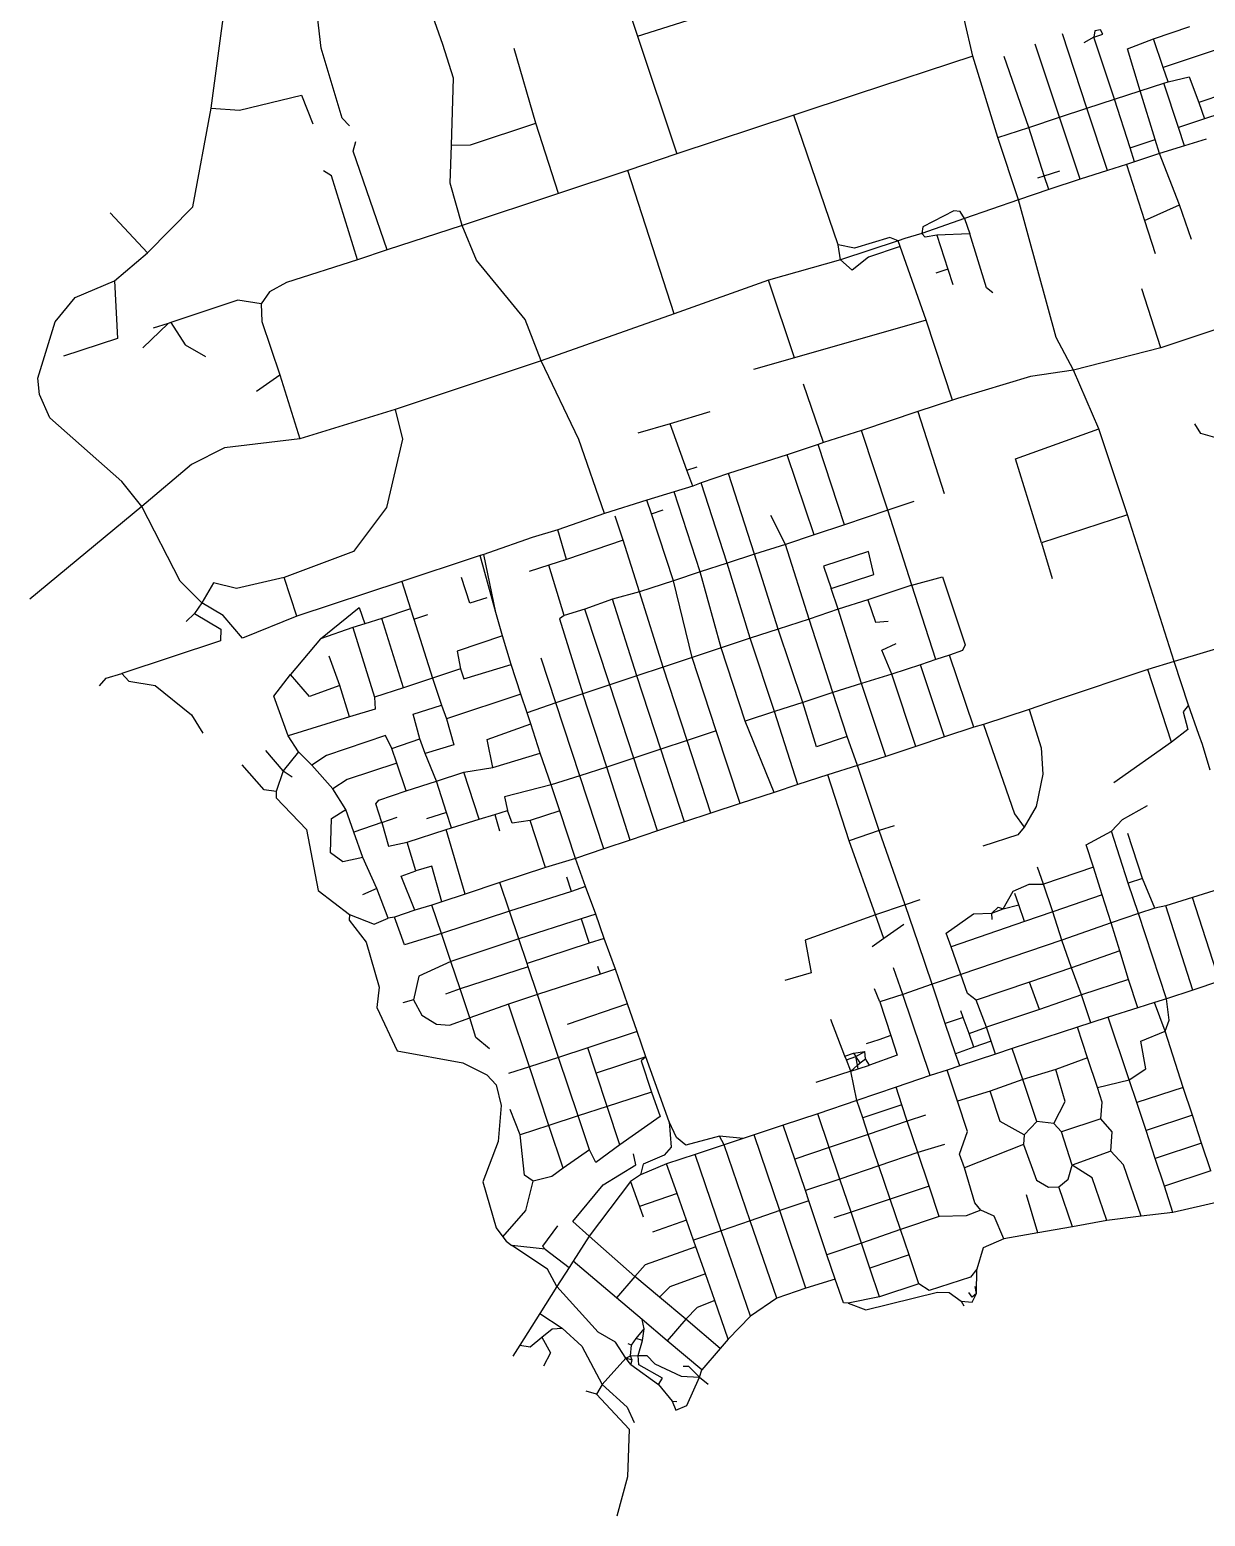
# Model space of a CAD drawing. Header units: metres. Extents: x 609554 to 651406, y 4826501 to 4857446.
# Drawn here: x 615618 to 619480, y 4826501 to 4831387 of the extents above; entities that cross this region are included whole.
import ezdxf

# ---------------------------------------------------------------- set-up
doc = ezdxf.new("R2010")
doc.units = ezdxf.units.M

msp = doc.modelspace()

# ---------------------------------------------------------------- linework, layer by layer
at = {"layer": 'ROADS'}
for points in [[(616668.8, 4831071.4), (616645.1, 4831096.7), (616576.1, 4831326.6), (616560.1, 4831459.4), (616653.4, 4831674.4), (616831.1, 4831749.3)], [(616975, 4831338.8), (616831.1, 4831749.3)], [(616214, 4831128.7), (616260.6, 4831472.8)], [(617576.7, 4831480.7), (617614.7, 4831365.4)], [(617614.7, 4831365.4), (617798.7, 4831423.7)], [(618716.5, 4831300), (618688.7, 4831418.7)], [(619310.3, 4831357.2), (619429.9, 4831397.2)], [(617614.7, 4831365.4), (617743.7, 4830979.2)], [(619091.2, 4831129.1), (619011.7, 4831373)], [(619114.6, 4831362.6), (619080.9, 4831343.4)], [(619114.6, 4831362.6), (619144, 4831372.6), (619135.6, 4831386.7), (619117.2, 4831383.4), (619114.6, 4831362.6)], [(619182.1, 4831158.3), (619114.6, 4831362.6)], [(619266.3, 4831186), (619224.8, 4831323.7), (619310.3, 4831357.2)], [(619342, 4831262.8), (619310.3, 4831357.2)], [(617004.3, 4831007.5), (617010.5, 4831228.2), (616975, 4831338.8)], [(617280.8, 4831079.9), (617210.1, 4831325.8)], [(618716.5, 4831300), (618336.9, 4831175.6)], [(618798.3, 4831032.7), (618716.5, 4831300)], [(618900.1, 4831065.9), (618819.8, 4831299)], [(619001.3, 4831099.2), (618921.5, 4831339.6)], [(619568.5, 4831338), (619342, 4831262.8)], [(619357.8, 4831215.8), (619342, 4831262.8)], [(619266.3, 4831186), (619344.4, 4831211.3)], [(619344.4, 4831211.3), (619357.8, 4831215.8)], [(619392.2, 4831066), (619344.4, 4831211.3)], [(619357.8, 4831215.8), (619427.6, 4831232.2), (619459.3, 4831147.3)], [(619811.1, 4831203), (619477.2, 4831094.3)], [(616214, 4831128.7), (616307.5, 4831122.8), (616511.2, 4831172), (616547.8, 4831077.5)], [(618336.9, 4831175.6), (618128.7, 4831105.7)], [(619091.2, 4831129.1), (619182.1, 4831158.3)], [(619182.1, 4831158.3), (619266.3, 4831186)], [(619233.8, 4830999.2), (619182.1, 4831158.3)], [(619315.7, 4831026.2), (619266.3, 4831186)], [(619543.6, 4831176.2), (619459.3, 4831147.3)], [(616004.9, 4830654), (616154.4, 4830804.9), (616214, 4831128.7)], [(618128.7, 4831105.7), (617743.7, 4830979.2)], [(618274.2, 4830679.8), (618128.7, 4831105.7)], [(619001.3, 4831099.2), (619091.2, 4831129.1)], [(619159.3, 4830924.4), (619091.2, 4831129.1)], [(619459.3, 4831147.3), (619477.2, 4831094.3)], [(617004.3, 4831007.5), (617065.8, 4831008.3), (617280.8, 4831079.9)], [(617355.5, 4830849.1), (617280.8, 4831079.9)], [(618798.3, 4831032.7), (618900.1, 4831065.9)], [(618900.1, 4831065.9), (619001.3, 4831099.2)], [(618951.3, 4830907.3), (618900.1, 4831065.9)], [(619069, 4830895.8), (619001.3, 4831099.2)], [(619477.2, 4831094.3), (619392.2, 4831066)], [(619412, 4831005.4), (619392.2, 4831066)], [(616792.6, 4830663.7), (616680.7, 4830988.1), (616689.4, 4831019.2)], [(617038.7, 4830743.5), (616999.6, 4830882.8), (617004.3, 4831007.5)], [(618866.1, 4830828.3), (618798.3, 4831032.7)], [(619233.8, 4830999.2), (619315.7, 4831026.2)], [(619330.3, 4830980.1), (619315.7, 4831026.2)], [(619412, 4831005.4), (619330.3, 4830980.1)], [(619483.1, 4831027.6), (619412, 4831005.4)], [(617743.7, 4830979.2), (617583.2, 4830924.4)], [(619248.2, 4830953.1), (619233.8, 4830999.2)], [(619330.3, 4830980.1), (619248.2, 4830953.1)], [(619395.4, 4830811), (619330.3, 4830980.1)], [(616695.6, 4830631), (616609.5, 4830907.3), (616582.9, 4830922.8)], [(617583.2, 4830924.4), (617355.5, 4830849.1)], [(617735.9, 4830453.6), (617583.2, 4830924.4)], [(618930.5, 4830900.6), (618951.3, 4830907.3)], [(618951.3, 4830907.3), (619001.9, 4830923.6)], [(618966.5, 4830861.8), (618951.3, 4830907.3)], [(619159.3, 4830924.4), (619069, 4830895.8)], [(619221.1, 4830944.2), (619159.3, 4830924.4)], [(619248.2, 4830953.1), (619221.1, 4830944.2)], [(619221.1, 4830944.2), (619280.2, 4830759.6)], [(618966.5, 4830861.8), (618866.1, 4830828.3)], [(619069, 4830895.8), (618966.5, 4830861.8)], [(617355.5, 4830849.1), (617038.7, 4830743.5)], [(618866.1, 4830828.3), (618689.1, 4830766.6)], [(618990.5, 4830375.1), (618866.1, 4830828.3)], [(619280.2, 4830759.6), (619395.4, 4830811)], [(619435, 4830698), (619395.4, 4830811)], [(616004.9, 4830654), (615882.9, 4830784.6)], [(618689.1, 4830766.6), (618675.5, 4830789.5), (618653.9, 4830792.1), (618552.5, 4830739.4), (618548.5, 4830717.5)], [(618689.1, 4830766.6), (618548.5, 4830717.5)], [(618689.1, 4830766.6), (618706.2, 4830716.1)], [(619280.2, 4830759.6), (619315.6, 4830651.9)], [(617038.7, 4830743.5), (616792.6, 4830663.7)], [(617298.5, 4830299.1), (617245.8, 4830434.8), (617086.5, 4830629.5), (617038.7, 4830743.5)], [(618548.5, 4830717.5), (618493.1, 4830700.3)], [(618598.5, 4830711.6), (618559.6, 4830705), (618548.5, 4830717.5)], [(618706.2, 4830716.1), (618598.5, 4830711.6)], [(618598.5, 4830711.6), (618634.1, 4830600)], [(618782.1, 4830521.8), (618761.4, 4830538.3), (618706.2, 4830716.1)], [(616792.6, 4830663.7), (616695.6, 4830631)], [(618471.6, 4830693.3), (618444, 4830704), (618327.7, 4830668.5), (618274.2, 4830679.8)], [(618281.8, 4830631), (618274.2, 4830679.8)], [(618471.6, 4830693.3), (618281.8, 4830631)], [(618477.9, 4830674.3), (618374.2, 4830639.1), (618319.8, 4830596.6), (618281.8, 4830631)], [(618493.1, 4830700.3), (618471.6, 4830693.3)], [(618477.9, 4830674.3), (618471.6, 4830693.3)], [(618563.2, 4830432.6), (618477.9, 4830674.3)], [(615896.8, 4830561.2), (616004.9, 4830654)], [(616695.6, 4830631), (616461.7, 4830555.9), (616406.1, 4830525.9), (616378.8, 4830486)], [(618281.8, 4830631), (618045.2, 4830563.9)], [(618045.2, 4830563.9), (617735.9, 4830453.6)], [(618130.2, 4830308.5), (618045.2, 4830563.9)], [(618634.1, 4830600), (618595.3, 4830587.2)], [(618634.1, 4830600), (618651, 4830550)], [(615684.6, 4830111.6), (615650.1, 4830188.4), (615645.2, 4830242.2), (615702.1, 4830427.1), (615767.7, 4830506.8), (615896.8, 4830561.2)], [(615896.8, 4830561.2), (615906.7, 4830372.2), (615729.7, 4830313.5)], [(619334.2, 4830341.8), (619271.3, 4830535)], [(616378.8, 4830486), (616302.1, 4830498.6), (616082.2, 4830425)], [(616378.8, 4830486), (616380.3, 4830428.2), (616439.4, 4830252.3)], [(616072.6, 4830421.9), (615990.4, 4830341.3)], [(616072.6, 4830421.9), (616023.9, 4830406.3)], [(616082.2, 4830425), (616072.6, 4830421.9)], [(616082.2, 4830425), (616128.8, 4830351.8), (616196.1, 4830312.4)], [(617735.9, 4830453.6), (617298.5, 4830299.1)], [(618563.2, 4830432.6), (618130.2, 4830308.5)], [(618650.1, 4830169.9), (618563.2, 4830432.6)], [(619047.8, 4830267.7), (618990.5, 4830375.1)], [(619512.1, 4830400.3), (619334.2, 4830341.8)], [(619334.2, 4830341.8), (619047.8, 4830267.7)], [(617298.5, 4830299.1), (616819.2, 4830139)], [(617506.5, 4829797), (617422.1, 4830040.5), (617298.5, 4830299.1)], [(618130.2, 4830308.5), (617996.5, 4830269.7)], [(616363.1, 4830199.3), (616439.4, 4830252.3)], [(616439.4, 4830252.3), (616506.1, 4830042.1)], [(618225.6, 4830029.9), (618160.1, 4830221.5)], [(618906.1, 4830246.7), (618666.7, 4830175.3)], [(619047.8, 4830267.7), (618906.1, 4830246.7)], [(619130.4, 4830075.6), (619047.8, 4830267.7)], [(618666.7, 4830175.3), (618650.1, 4830169.9)], [(616819.2, 4830139), (616843.1, 4830040.7), (616790.3, 4829817.1), (616681.8, 4829672), (616454.3, 4829586)], [(616819.2, 4830139), (616506.1, 4830042.1)], [(617852.8, 4830131.6), (617722.7, 4830091.9)], [(618535.7, 4830132.6), (618350.6, 4830069.4)], [(618650.1, 4830169.9), (618535.7, 4830132.6)], [(618535.7, 4830132.6), (618622.3, 4829862.2)], [(615986.8, 4829819.7), (615920.4, 4829901.7), (615684.6, 4830111.6)], [(617722.7, 4830091.9), (617616.1, 4830060.6)], [(617776.5, 4829938.9), (617722.7, 4830091.9)], [(618941.7, 4829701), (618857.1, 4829977.1), (619130.4, 4830075.6)], [(619224.4, 4829792.2), (619130.4, 4830075.6)], [(619644.3, 4830092.4), (619512, 4830046.2), (619466, 4830059.5), (619445.7, 4830091.8)], [(616506.1, 4830042.1), (616257.7, 4830013.1), (616149.4, 4829957.6), (615986.8, 4829819.7)], [(618225.6, 4830029.9), (618208.1, 4830023.8)], [(618350.6, 4830069.4), (618225.6, 4830029.9)], [(618436.8, 4829808.1), (618350.6, 4830069.4)], [(618106.3, 4829990.1), (617913.8, 4829927.9)], [(618208.1, 4830023.8), (618106.3, 4829990.1)], [(618195.4, 4829726.4), (618106.3, 4829990.1)], [(618294.8, 4829760.1), (618208.1, 4830023.8)], [(617776.5, 4829938.9), (617811.3, 4829949.8)], [(617796.5, 4829887.2), (617776.5, 4829938.9)], [(617913.8, 4829927.9), (617824, 4829897.9)], [(617999.5, 4829663.1), (617913.8, 4829927.9)], [(617796.5, 4829887.2), (617735, 4829867.7)], [(617824, 4829897.9), (617796.5, 4829887.2)], [(617909.3, 4829634), (617824, 4829897.9)], [(617645.8, 4829841.1), (617506.5, 4829797)], [(617735, 4829867.7), (617645.8, 4829841.1)], [(617660.4, 4829795.6), (617645.8, 4829841.1)], [(617821.1, 4829604.8), (617735, 4829867.7)], [(618522.8, 4829836.3), (618436.8, 4829808.1)], [(619765.6, 4829859.5), (619854.6, 4829588.5), (619856.5, 4829531.8), (619822.3, 4829464.2), (619769.8, 4829428.2), (619377.8, 4829310.1)], [(615986.8, 4829819.7), (615618.3, 4829515.6)], [(616183.6, 4829502.9), (616112.4, 4829574.9), (615986.8, 4829819.7)], [(617506.5, 4829797), (617352.7, 4829742.8)], [(617567.4, 4829709), (617541.9, 4829788.6)], [(617660.4, 4829795.6), (617699.6, 4829808.8)], [(617732.8, 4829575.3), (617660.4, 4829795.6)], [(618101, 4829695.3), (618052.5, 4829790.3)], [(618436.8, 4829808.1), (618294.8, 4829760.1)], [(618515.8, 4829561.2), (618436.8, 4829808.1)], [(619224.4, 4829792.2), (618941.7, 4829701)], [(619377.8, 4829310.1), (619224.4, 4829792.2)], [(617352.7, 4829742.8), (617269.1, 4829717.7)], [(617381.4, 4829645.4), (617352.7, 4829742.8)], [(618294.8, 4829760.1), (618195.4, 4829726.4)], [(617269.1, 4829717.7), (617125.4, 4829667.3)], [(617567.4, 4829709), (617381.4, 4829645.4)], [(617622, 4829538.9), (617567.4, 4829709)], [(618101, 4829695.3), (617999.5, 4829663.1)], [(618195.4, 4829726.4), (618101, 4829695.3)], [(618179.3, 4829449.8), (618101, 4829695.3)], [(618941.7, 4829701), (618977.6, 4829582.8)], [(617078.4, 4829651.9), (616840.2, 4829573.5)], [(617097.8, 4829658.4), (617078.4, 4829651.9)], [(617110.2, 4829662.2), (617097.8, 4829658.4)], [(617149.9, 4829471.6), (617097.8, 4829658.4)], [(617125.4, 4829667.3), (617110.2, 4829662.2)], [(617149.9, 4829471.6), (617110.2, 4829662.2)], [(617381.4, 4829645.4), (617323.7, 4829626.7)], [(617909.3, 4829634), (617821.1, 4829604.8)], [(617999.5, 4829663.1), (617909.3, 4829634)], [(617985.6, 4829386.6), (617909.3, 4829634)], [(618077.5, 4829416.8), (617999.5, 4829663.1)], [(618251.1, 4829550.7), (618391.2, 4829596.3), (618373.9, 4829672), (618226.2, 4829623.8), (618251.1, 4829550.7)], [(616454.3, 4829586), (616297.6, 4829550.6), (616222.5, 4829568.6), (616183.6, 4829502.9)], [(616495.3, 4829459.4), (616454.3, 4829586)], [(617119.6, 4829519.7), (617063.7, 4829501.9), (617036.5, 4829586)], [(617323.7, 4829626.7), (617259.5, 4829606.3)], [(617374.1, 4829461.4), (617323.7, 4829626.7)], [(617821.1, 4829604.8), (617732.8, 4829575.3)], [(617890.2, 4829355.5), (617821.1, 4829604.8)], [(618515.8, 4829561.2), (618616.7, 4829588.5), (618691.3, 4829365.6), (618682.8, 4829346.5), (618639.6, 4829330.9)], [(616840.2, 4829573.5), (616495.3, 4829459.4)], [(616840.2, 4829573.5), (616868.7, 4829484)], [(617622, 4829538.9), (617532.3, 4829514.8)], [(617732.8, 4829575.3), (617622, 4829538.9)], [(617699, 4829292.1), (617622, 4829538.9)], [(617794.9, 4829323.9), (617732.8, 4829575.3)], [(618273.8, 4829482.2), (618251.1, 4829550.7)], [(618515.8, 4829561.2), (618371.2, 4829513.1)], [(618594.7, 4829317.4), (618515.8, 4829561.2)], [(616183.6, 4829502.9), (616159.6, 4829467.7)], [(616495.3, 4829459.4), (616317.5, 4829387.3), (616253.5, 4829461.3), (616183.6, 4829502.9)], [(616573, 4829384.5), (616700.7, 4829488.2), (616718.8, 4829434.2)], [(617532.3, 4829514.8), (617441.9, 4829482.9)], [(617612.6, 4829263.2), (617532.3, 4829514.8)], [(618371.2, 4829513.1), (618273.8, 4829482.2)], [(618371.2, 4829513.1), (618396.9, 4829439.5), (618438.6, 4829442.6)], [(616159.6, 4829467.7), (616246.5, 4829416.4), (616245.1, 4829378.7), (615921.3, 4829271.3)], [(616159.6, 4829467.7), (616132.1, 4829441.9)], [(616774.5, 4829451.3), (616718.8, 4829434.2)], [(616868.7, 4829484), (616774.5, 4829451.3)], [(616846.2, 4829224.1), (616774.5, 4829451.3)], [(616868.7, 4829484), (616880.3, 4829449.8)], [(616880.3, 4829449.8), (616926.4, 4829464.6)], [(616880.3, 4829449.8), (616941.5, 4829256)], [(617171.9, 4829394.6), (617149.9, 4829471.6)], [(617374.1, 4829461.4), (617358.5, 4829450.5), (617435.7, 4829203.8)], [(617441.9, 4829482.9), (617374.1, 4829461.4)], [(617524.2, 4829233.5), (617441.9, 4829482.9)], [(618179.3, 4829449.8), (618077.5, 4829416.8)], [(618273.8, 4829482.2), (618179.3, 4829449.8)], [(618257.1, 4829208), (618179.3, 4829449.8)], [(618351.1, 4829237.9), (618273.8, 4829482.2)], [(616680.1, 4829422), (616573, 4829384.5)], [(616718.8, 4829434.2), (616680.1, 4829422)], [(616680.1, 4829422), (616750.9, 4829192.8)], [(617171.9, 4829394.6), (617022.8, 4829344.6), (617033, 4829286.1)], [(617199.4, 4829301), (617171.9, 4829394.6)], [(618077.5, 4829416.8), (617985.6, 4829386.6)], [(618157.7, 4829175.6), (618077.5, 4829416.8)], [(616573, 4829384.5), (616475.4, 4829267.7)], [(617890.2, 4829355.5), (617794.9, 4829323.9)], [(617985.6, 4829386.6), (617890.2, 4829355.5)], [(617969, 4829114.2), (617890.2, 4829355.5)], [(618065.1, 4829145.6), (617985.6, 4829386.6)], [(618450.7, 4829269.1), (618417.9, 4829347.8), (618464.7, 4829369.8)], [(616636.7, 4829231.7), (616601.8, 4829328.1)], [(617033, 4829286.1), (617044.1, 4829253.8), (617199.4, 4829301)], [(617231.3, 4829203.3), (617199.4, 4829301)], [(617346.8, 4829174.3), (617298.2, 4829321.8)], [(617699, 4829292.1), (617612.6, 4829263.2)], [(617794.9, 4829323.9), (617699, 4829292.1)], [(617778.3, 4829050.4), (617699, 4829292.1)], [(617873.9, 4829082.4), (617794.9, 4829323.9)], [(618544.9, 4829299.9), (618450.7, 4829269.1)], [(618594.7, 4829317.4), (618544.9, 4829299.9)], [(618623.4, 4829062.7), (618544.9, 4829299.9)], [(618639.6, 4829330.9), (618594.7, 4829317.4)], [(618720.4, 4829094.6), (618639.6, 4829330.9)], [(619377.8, 4829310.1), (619291.9, 4829283.7)], [(619424.6, 4829167), (619377.8, 4829310.1)], [(615848, 4829230.4), (615869.3, 4829255.9), (615921.3, 4829271.3)], [(615921.3, 4829271.3), (615944.4, 4829245.7), (616030.3, 4829231.1), (616149.3, 4829134.8), (616187.5, 4829074.6)], [(616467.8, 4829066.2), (616419.8, 4829196.2), (616475.4, 4829267.7)], [(616636.7, 4829231.7), (616537.9, 4829195.4), (616475.4, 4829267.7)], [(616941.5, 4829256), (616846.2, 4829224.1)], [(617033, 4829286.1), (616941.5, 4829256)], [(616941.5, 4829256), (616970.6, 4829167.1)], [(617612.6, 4829263.2), (617524.2, 4829233.5)], [(617691.1, 4829022.3), (617612.6, 4829263.2)], [(618450.7, 4829269.1), (618351.1, 4829237.9)], [(618528.8, 4829030.6), (618450.7, 4829269.1)], [(619291.9, 4829283.7), (618990.7, 4829183.8)], [(619368.9, 4829045.1), (619291.9, 4829283.7)], [(616669, 4829129), (616636.7, 4829231.7)], [(616846.2, 4829224.1), (616750.9, 4829192.8)], [(617231.3, 4829203.3), (616987.2, 4829121.9)], [(617252, 4829142), (617231.3, 4829203.3)], [(617435.7, 4829203.8), (617346.8, 4829174.3)], [(617524.2, 4829233.5), (617435.7, 4829203.8)], [(617514.2, 4828963.6), (617435.7, 4829203.8)], [(617602.7, 4828992.8), (617524.2, 4829233.5)], [(618257.1, 4829208), (618157.7, 4829175.6)], [(618351.1, 4829237.9), (618257.1, 4829208)], [(618303.4, 4829063.9), (618257.1, 4829208)], [(618430.8, 4828998.4), (618351.1, 4829237.9)], [(616750.9, 4829192.8), (616752.9, 4829153.6), (616669, 4829129)], [(616899.6, 4829056.4), (616878, 4829137.3), (616970.6, 4829167.1)], [(616970.6, 4829167.1), (616987.2, 4829121.9)], [(617346.8, 4829174.3), (617252, 4829142)], [(617425.8, 4828934.7), (617346.8, 4829174.3)], [(618065.1, 4829145.6), (617969, 4829114.2)], [(618157.7, 4829175.6), (618065.1, 4829145.6)], [(618142.2, 4828906.3), (618065.1, 4829145.6)], [(618303.4, 4829063.9), (618203.3, 4829030.2), (618157.7, 4829175.6)], [(618902, 4829152.9), (618751.7, 4829103.1)], [(618902, 4829152.9), (618941.3, 4829026.7), (618946.4, 4828939.8), (618925.1, 4828834), (618885.5, 4828766.1)], [(618990.7, 4829183.8), (618902, 4829152.9)], [(619424.6, 4829167), (619407.6, 4829145), (619422.6, 4829087.4), (619368.9, 4829045.1)], [(619459.4, 4829070.9), (619424.6, 4829167)], [(616669, 4829129), (616467.8, 4829066.2)], [(616987.2, 4829121.9), (617011.2, 4829036.3), (616917.7, 4829008.2)], [(617139.6, 4828962.4), (617120.6, 4829054.5), (617264.1, 4829105.4)], [(617264.1, 4829105.4), (617252, 4829142)], [(617295.4, 4829009.2), (617264.1, 4829105.4)], [(618063.7, 4828880.3), (617969, 4829114.2)], [(618751.7, 4829103.1), (618720.4, 4829094.6)], [(618751.7, 4829103.1), (618853.3, 4828809.3), (618885.5, 4828766.1)], [(616501.6, 4829013.4), (616467.8, 4829066.2)], [(616808.3, 4829025), (616786.8, 4829067.3), (616593.5, 4829001.5), (616545.4, 4828969.6)], [(616808.3, 4829025), (616899.6, 4829056.4)], [(616917.7, 4829008.2), (616899.6, 4829056.4)], [(617778.3, 4829050.4), (617691.1, 4829022.3)], [(617873.9, 4829082.4), (617778.3, 4829050.4)], [(617856, 4828811.6), (617778.3, 4829050.4)], [(617951.7, 4828843.3), (617873.9, 4829082.4)], [(618337.7, 4828968.2), (618303.4, 4829063.9)], [(618623.4, 4829062.7), (618528.8, 4829030.6)], [(618720.4, 4829094.6), (618623.4, 4829062.7)], [(619471.6, 4829037.6), (619459.4, 4829070.9)], [(616450.7, 4828951.2), (616394.1, 4829017.9)], [(616501.6, 4829013.4), (616450.7, 4828951.2)], [(616545.4, 4828969.6), (616501.6, 4829013.4)], [(616824.4, 4828976.5), (616808.3, 4829025)], [(616954.5, 4828917.5), (616917.7, 4829008.2)], [(617139.6, 4828962.4), (617295.4, 4829009.2)], [(617331.5, 4828905), (617295.4, 4829009.2)], [(617691.1, 4829022.3), (617602.7, 4828992.8)], [(617769.3, 4828783), (617691.1, 4829022.3)], [(618528.8, 4829030.6), (618430.8, 4828998.4)], [(619368.9, 4829045.1), (619180, 4828911.5)], [(619496.6, 4828953.3), (619471.6, 4829037.6)], [(616428.4, 4828883.3), (616388.1, 4828888.9), (616315.9, 4828970.4)], [(616450.7, 4828951.2), (616428.4, 4828883.3)], [(616450.7, 4828951.2), (616480.1, 4828931.7)], [(616613.6, 4828891.9), (616545.4, 4828969.6)], [(616824.4, 4828976.5), (616661.4, 4828922.9), (616613.6, 4828891.9)], [(616854.6, 4828885.3), (616824.4, 4828976.5)], [(617043.9, 4828947.1), (617139.6, 4828962.4)], [(617514.2, 4828963.6), (617425.8, 4828934.7)], [(617602.7, 4828992.8), (617514.2, 4828963.6)], [(617590.7, 4828722.9), (617514.2, 4828963.6)], [(617680.9, 4828754.1), (617602.7, 4828992.8)], [(618337.7, 4828968.2), (618240, 4828938.2)], [(618430.8, 4828998.4), (618337.7, 4828968.2)], [(618409.4, 4828754.5), (618337.7, 4828968.2)], [(616854.6, 4828885.3), (616954.5, 4828917.5)], [(616954.5, 4828917.5), (617043.9, 4828947.1)], [(616987.9, 4828814.3), (616954.5, 4828917.5)], [(617095.2, 4828791.7), (617043.9, 4828947.1)], [(617331.5, 4828905), (617177.5, 4828865.6), (617187.8, 4828821.1)], [(617425.8, 4828934.7), (617331.5, 4828905)], [(617360.2, 4828819.7), (617331.5, 4828905)], [(617504.3, 4828694.3), (617425.8, 4828934.7)], [(618142.2, 4828906.3), (618063.7, 4828880.3)], [(618240, 4828938.2), (618142.2, 4828906.3)], [(618310, 4828721.5), (618240, 4828938.2)], [(616428.4, 4828883.3), (616428.3, 4828862.7), (616527.6, 4828758.4), (616565.7, 4828557.7), (616668.9, 4828479)], [(616656.5, 4828824.2), (616613.6, 4828891.9)], [(616774.5, 4828780.9), (616755.8, 4828842.2), (616764.9, 4828854.8), (616854.6, 4828885.3)], [(618063.7, 4828880.3), (617951.7, 4828843.3)], [(616712.8, 4828666), (616647.2, 4828652.2), (616606.6, 4828681.7), (616609.9, 4828794.8), (616656.5, 4828824.2)], [(616683.3, 4828749.7), (616656.5, 4828824.2)], [(616987.9, 4828814.3), (616921.9, 4828793.4)], [(617004.2, 4828764), (616987.9, 4828814.3)], [(617095.2, 4828791.7), (617146.6, 4828807.9)], [(617146.6, 4828807.9), (617187.8, 4828821.1)], [(617146.6, 4828807.9), (617161.1, 4828754.2)], [(617262.4, 4828787.5), (617203.4, 4828779.4), (617187.8, 4828821.1)], [(617360.2, 4828819.7), (617262.4, 4828787.5)], [(617411, 4828663.1), (617360.2, 4828819.7)], [(617856, 4828811.6), (617769.3, 4828783)], [(617951.7, 4828843.3), (617856, 4828811.6)], [(619172.4, 4828753.3), (619207.9, 4828791.6), (619290, 4828837)], [(616774.5, 4828780.9), (616683.3, 4828749.7)], [(616774.5, 4828780.9), (616825.1, 4828798.6)], [(616774.5, 4828780.9), (616797, 4828703.4), (616858.2, 4828716.5)], [(616858.2, 4828716.5), (616986.1, 4828758.4)], [(616986.1, 4828758.4), (617004.2, 4828764)], [(617048.9, 4828545.7), (616986.1, 4828758.4)], [(617004.2, 4828764), (617095.2, 4828791.7)], [(617312.8, 4828633), (617262.4, 4828787.5)], [(617769.3, 4828783), (617680.9, 4828754.1)], [(618409.4, 4828754.5), (618310, 4828721.5)], [(618458.1, 4828770.1), (618409.4, 4828754.5)], [(618494.1, 4828511), (618409.4, 4828754.5)], [(618885.5, 4828766.1), (618864.3, 4828740.3), (618749.5, 4828703.8)], [(616712.8, 4828666), (616683.3, 4828749.7)], [(616886.6, 4828622.1), (616858.2, 4828716.5)], [(617590.7, 4828722.9), (617504.3, 4828694.3)], [(617680.9, 4828754.1), (617590.7, 4828722.9)], [(618396.3, 4828477.4), (618310, 4828721.5)], [(619112.5, 4828634.9), (619089.2, 4828707.8), (619172.4, 4828753.3)], [(619227, 4828582.2), (619172.4, 4828753.3)], [(619274.3, 4828597.2), (619226.1, 4828744.8)], [(616759, 4828564.1), (616712.8, 4828666)], [(617411, 4828663.1), (617312.8, 4828633)], [(617504.3, 4828694.3), (617411, 4828663.1)], [(617444.6, 4828570.4), (617411, 4828663.1)], [(616883.6, 4828492.8), (616838.2, 4828604.6), (616886.6, 4828622.1)], [(616972.6, 4828520.6), (616939.2, 4828638.2), (616886.6, 4828622.1)], [(617312.8, 4828633), (617163.1, 4828583.7)], [(618948.8, 4828578.7), (618928.9, 4828634.6)], [(619112.5, 4828634.9), (618948.8, 4828578.7)], [(619141.3, 4828543.2), (619112.5, 4828634.9)], [(616759, 4828564.1), (616711.1, 4828543.4)], [(616796.1, 4828467.2), (616759, 4828564.1)], [(617163.1, 4828583.7), (617048.9, 4828545.7)], [(617194.7, 4828489.7), (617163.1, 4828583.7)], [(617397.9, 4828555), (617382.3, 4828601.5)], [(617444.6, 4828570.4), (617397.9, 4828555)], [(617478.6, 4828480.3), (617444.6, 4828570.4)], [(618816.7, 4828497.8), (618849.5, 4828555.6), (618901.3, 4828578.3), (618948.8, 4828578.7)], [(618979.6, 4828487.3), (618948.8, 4828578.7)], [(619274.3, 4828597.2), (619227, 4828582.2)], [(619260.4, 4828482.1), (619227, 4828582.2)], [(619314.1, 4828499.9), (619274.3, 4828597.2)], [(619525.7, 4828561.7), (619438.2, 4828534.6)], [(616972.6, 4828520.6), (616939.6, 4828509.9)], [(617048.9, 4828545.7), (616972.6, 4828520.6)], [(617397.9, 4828555), (617194.7, 4828489.7)], [(618494.1, 4828511), (618396.3, 4828477.4)], [(618542.3, 4828526.8), (618494.1, 4828511)], [(618538.1, 4828382.8), (618494.1, 4828511)], [(618816.7, 4828497.8), (618867.6, 4828510.3)], [(618867.6, 4828510.3), (618855.1, 4828547.8)], [(618886.5, 4828455.5), (618867.6, 4828510.3)], [(619141.3, 4828543.2), (618979.6, 4828487.3)], [(619170.6, 4828451), (619141.3, 4828543.2)], [(619438.2, 4828534.6), (619350.1, 4828506.9)], [(619527.3, 4828259.4), (619438.2, 4828534.6)], [(616668.9, 4828479), (616667.3, 4828460.5), (616724.1, 4828387.7), (616766.3, 4828240), (616759, 4828172.7), (616825, 4828031), (617040.6, 4827991.7), (617120, 4827951.8), (617150.7, 4827919.1), (617166.9, 4827851.4), (617156.8, 4827733.2), (617106.8, 4827600.5), (617150.5, 4827448.8), (617172.6, 4827419.5)], [(616668.9, 4828479), (616750.3, 4828446.9), (616796.1, 4828467.2)], [(616816.3, 4828470.1), (616796.1, 4828467.2)], [(616883.6, 4828492.8), (616816.3, 4828470.1)], [(616970.8, 4828415.9), (616849.2, 4828379), (616816.3, 4828470.1)], [(616939.6, 4828509.9), (616883.6, 4828492.8)], [(616970.8, 4828415.9), (616939.6, 4828509.9)], [(617194.7, 4828489.7), (616970.8, 4828415.9)], [(617225, 4828398.6), (617194.7, 4828489.7)], [(617429.7, 4828464.5), (617225, 4828398.6)], [(617478.6, 4828480.3), (617429.7, 4828464.5)], [(617429.7, 4828464.5), (617456.2, 4828384.3)], [(617505.9, 4828400.1), (617478.6, 4828480.3)], [(618396.3, 4828477.4), (618166.3, 4828394.9), (618185.5, 4828286.8), (618099, 4828261.6)], [(618424.5, 4828400.1), (618396.3, 4828477.4)], [(618644.9, 4828372.9), (618629.1, 4828417.9), (618718.7, 4828481.3), (618779.1, 4828483.5)], [(618779.1, 4828483.5), (618800.1, 4828503.1), (618816.7, 4828497.8)], [(618779.1, 4828483.5), (618816.7, 4828497.8)], [(618780.4, 4828462.4), (618779.1, 4828483.5)], [(618979.6, 4828487.3), (618886.5, 4828455.5)], [(619009.2, 4828394), (618979.6, 4828487.3)], [(619260.4, 4828482.1), (619170.6, 4828451)], [(619314.1, 4828499.9), (619260.4, 4828482.1)], [(619352.3, 4828201.5), (619260.4, 4828482.1)], [(619350.1, 4828506.9), (619314.1, 4828499.9)], [(619438.9, 4828230.3), (619350.1, 4828506.9)], [(617002.1, 4828324.9), (616970.8, 4828415.9)], [(618490.3, 4828445.8), (618424.5, 4828400.1)], [(618886.5, 4828455.5), (618644.9, 4828372.9)], [(619170.6, 4828451), (619009.2, 4828394)], [(619199.9, 4828359.2), (619170.6, 4828451)], [(617225, 4828398.6), (617002.1, 4828324.9)], [(617252.2, 4828317.6), (617225, 4828398.6)], [(617456.2, 4828384.3), (617252.2, 4828317.6)], [(617505.9, 4828400.1), (617456.2, 4828384.3)], [(617542.2, 4828299.3), (617505.9, 4828400.1)], [(618424.5, 4828400.1), (618386.3, 4828372.5)], [(618582.7, 4828249.4), (618538.1, 4828382.8)], [(618677, 4828282.1), (618644.9, 4828372.9)], [(619009.2, 4828394), (618677, 4828282.1)], [(619041.2, 4828303.6), (619009.2, 4828394)], [(617002.1, 4828324.9), (616896.4, 4828275.9), (616879.3, 4828198.2)], [(617032.5, 4828234), (617002.1, 4828324.9)], [(617255.6, 4828307.2), (617252.2, 4828317.6)], [(619199.9, 4828359.2), (619041.2, 4828303.6)], [(619227.5, 4828265.6), (619199.9, 4828359.2)], [(617255.6, 4828307.2), (617032.5, 4828234)], [(617286, 4828215.8), (617255.6, 4828307.2)], [(617493, 4828282.7), (617286, 4828215.8)], [(617493, 4828282.7), (617484.8, 4828307.5)], [(617542.2, 4828299.3), (617493, 4828282.7)], [(617582.1, 4828184.7), (617542.2, 4828299.3)], [(618486.2, 4828216.2), (618455.9, 4828303.4)], [(618677, 4828282.1), (618582.7, 4828249.4)], [(618727, 4828197.1), (618698.7, 4828219), (618677, 4828282.1)], [(619041.2, 4828303.6), (618903.2, 4828255.9)], [(619073.3, 4828214.4), (619041.2, 4828303.6)], [(617032.5, 4828234), (616984.2, 4828217.1)], [(617064, 4828138.8), (617032.5, 4828234)], [(618411.3, 4828191.7), (618393.3, 4828234.7)], [(618582.7, 4828249.4), (618486.2, 4828216.2)], [(618626, 4828120.2), (618582.7, 4828249.4)], [(618903.2, 4828255.9), (618727, 4828197.1)], [(618935.1, 4828166.9), (618903.2, 4828255.9)], [(619227.5, 4828265.6), (619073.3, 4828214.4)], [(619258.6, 4828172.3), (619227.5, 4828265.6)], [(619438.9, 4828230.3), (619352.3, 4828201.5)], [(619527.3, 4828259.4), (619438.9, 4828230.3)], [(616879.3, 4828198.2), (616844.4, 4828188.4)], [(616879.3, 4828198.2), (616906, 4828148.1), (616954.6, 4828118.9), (616997.7, 4828114.7), (617064, 4828138.8)], [(617190.8, 4828184.4), (617064, 4828138.8)], [(617286, 4828215.8), (617190.8, 4828184.4)], [(617259.8, 4827978.1), (617190.8, 4828184.4)], [(617355.4, 4828009.2), (617286, 4828215.8)], [(617582.1, 4828184.7), (617383.9, 4828117.7)], [(617613.9, 4828093.8), (617582.1, 4828184.7)], [(618486.2, 4828216.2), (618411.3, 4828191.7)], [(618411.3, 4828191.7), (618447.4, 4828080.7)], [(618576.5, 4827949.2), (618486.2, 4828216.2)], [(618761.5, 4828108.1), (618727, 4828197.1)], [(619073.3, 4828214.4), (618935.1, 4828166.9)], [(619104.3, 4828122.9), (619073.3, 4828214.4)], [(619258.6, 4828172.3), (619160.7, 4828141.1)], [(619313.9, 4828189.6), (619258.6, 4828172.3)], [(619352.3, 4828201.5), (619313.9, 4828189.6)], [(619348.7, 4828095.6), (619313.9, 4828189.6)], [(619348.7, 4828095.6), (619361.2, 4828131.8), (619352.3, 4828201.5)], [(617128.7, 4828037.7), (617083.9, 4828075), (617064, 4828138.8)], [(618295.7, 4828013), (618250.2, 4828133.5)], [(618684.9, 4828140.5), (618626, 4828120.2)], [(618659.2, 4828021.2), (618626, 4828120.2)], [(618684.9, 4828140.5), (618677.6, 4828161.8)], [(618704.2, 4828087.2), (618684.9, 4828140.5)], [(618935.1, 4828166.9), (618761.5, 4828108.1)], [(619104.3, 4828122.9), (619060.8, 4828108.5)], [(619160.7, 4828141.1), (619104.3, 4828122.9)], [(619230.7, 4827935.7), (619160.7, 4828141.1)], [(617613.9, 4828093.8), (617451.3, 4828041.1)], [(617642.7, 4828011.4), (617613.9, 4828093.8)], [(618447.4, 4828080.7), (618468.4, 4828016.2), (618376.7, 4827984.1)], [(618447.4, 4828080.7), (618407.6, 4828067.3)], [(618704.2, 4828087.2), (618761.5, 4828108.1)], [(618719.5, 4828042.4), (618704.2, 4828087.2)], [(618776.9, 4828062.7), (618761.5, 4828108.1)], [(619060.8, 4828108.5), (618845.8, 4828038)], [(619093.1, 4828007.5), (619060.8, 4828108.5)], [(619230.7, 4827935.7), (619284.5, 4827971.9), (619268.7, 4828062.9), (619348.7, 4828095.6)], [(619407.4, 4827909.9), (619348.7, 4828095.6)], [(617451.3, 4828041.1), (617355.4, 4828009.2)], [(617479.4, 4827957.7), (617451.3, 4828041.1)], [(618295.7, 4828013), (618324.1, 4828022.6)], [(618324.1, 4828022.6), (618362.2, 4828028.4)], [(618324.1, 4828022.6), (618332.7, 4828011.7)], [(618332.7, 4828011.7), (618362.2, 4828028.4)], [(618363.7, 4828004.2), (618362.2, 4828028.4)], [(618407.6, 4828067.3), (618366, 4828053.3)], [(618719.5, 4828042.4), (618659.2, 4828021.2)], [(618776.9, 4828062.7), (618719.5, 4828042.4)], [(618791.3, 4828019.9), (618776.9, 4828062.7)], [(618845.8, 4828038), (618791.3, 4828019.9)], [(618880.3, 4827936.5), (618845.8, 4828038)], [(617259.8, 4827978.1), (617191.1, 4827956.5)], [(617355.4, 4828009.2), (617259.8, 4827978.1)], [(617323.4, 4827785.7), (617259.8, 4827978.1)], [(617419.9, 4827817), (617355.4, 4828009.2)], [(617642.7, 4828011.4), (617479.4, 4827957.7)], [(617642.7, 4828011.4), (617627.5, 4827998.4), (617661, 4827894.9)], [(617718.6, 4827797.9), (617642.7, 4828011.4)], [(618301.4, 4828001.3), (618295.7, 4828013)], [(618301.4, 4828001.3), (618332.7, 4828011.7)], [(618315.3, 4827963.7), (618301.4, 4828001.3)], [(618315.3, 4827963.7), (618337.5, 4827983.4)], [(618337.5, 4827983.4), (618332.7, 4828011.7)], [(618346.8, 4827991.7), (618332.7, 4828011.7)], [(618337.5, 4827983.4), (618346.8, 4827991.7)], [(618340, 4827971.8), (618337.5, 4827983.4)], [(618340, 4827971.8), (618376.7, 4827984.1)], [(618346.8, 4827991.7), (618363.7, 4828004.2)], [(618376.7, 4827984.1), (618363.7, 4828004.2)], [(618674.3, 4827981.2), (618631.8, 4827967.2)], [(618674.3, 4827981.2), (618659.2, 4828021.2)], [(618791.3, 4828019.9), (618674.3, 4827981.2)], [(619093.1, 4828007.5), (618988.9, 4827968.9)], [(619126.2, 4827909.9), (619093.1, 4828007.5)], [(617515.4, 4827847.7), (617479.4, 4827957.7)], [(618315.3, 4827963.7), (618201, 4827926.6)], [(618315.3, 4827963.7), (618340, 4827971.8)], [(618335.7, 4827867.7), (618315.3, 4827963.7)], [(618576.5, 4827949.2), (618464.7, 4827911.3)], [(618631.8, 4827967.2), (618576.5, 4827949.2)], [(618666.2, 4827865.4), (618631.8, 4827967.2)], [(618880.3, 4827936.5), (618773.6, 4827898.2)], [(618988.9, 4827968.9), (618880.3, 4827936.5)], [(618927, 4827798.1), (618880.3, 4827936.5)], [(618983, 4827792), (619019.9, 4827864.7), (618988.9, 4827968.9)], [(619126.2, 4827909.9), (619230.7, 4827935.7)], [(619255.7, 4827860.7), (619230.7, 4827935.7)], [(617661, 4827894.9), (617515.4, 4827847.7)], [(617661, 4827894.9), (617688.9, 4827815.2), (617557.3, 4827721.5)], [(618464.7, 4827911.3), (618335.7, 4827867.7)], [(618483.2, 4827853.6), (618464.7, 4827911.3)], [(618773.6, 4827898.2), (618666.2, 4827865.4)], [(618885, 4827754.1), (618806.2, 4827798.3), (618773.6, 4827898.2)], [(619137.3, 4827807.6), (619141.9, 4827862), (619126.2, 4827909.9)], [(619407.4, 4827909.9), (619255.7, 4827860.7)], [(619438.2, 4827819), (619407.4, 4827909.9)], [(617229.2, 4827755), (617196.1, 4827837.6)], [(617515.4, 4827847.7), (617419.9, 4827817)], [(617557.3, 4827721.5), (617515.4, 4827847.7)], [(618335.7, 4827867.7), (618207.1, 4827824.1)], [(618355, 4827810.2), (618335.7, 4827867.7)], [(618483.2, 4827853.6), (618355, 4827810.2)], [(618501, 4827799.2), (618483.2, 4827853.6)], [(618688.7, 4827646.4), (618672.8, 4827691), (618699.4, 4827766.1), (618666.2, 4827865.4)], [(619285.5, 4827769.4), (619255.7, 4827860.7)], [(617323.4, 4827785.7), (617229.2, 4827755)], [(617419.9, 4827817), (617323.4, 4827785.7)], [(617371.2, 4827645.6), (617323.4, 4827785.7)], [(617456.8, 4827705.5), (617419.9, 4827817)], [(617718.6, 4827797.9), (617725.9, 4827713.6), (617702.8, 4827688), (617633.4, 4827658.7), (617624.6, 4827623)], [(617884.3, 4827750.3), (617773.6, 4827720.8), (617743, 4827745.8), (617718.6, 4827797.9)], [(618094, 4827786), (617998.3, 4827754.4)], [(618207.1, 4827824.1), (618094, 4827786)], [(618131.4, 4827674.3), (618094, 4827786)], [(618244.7, 4827712.5), (618207.1, 4827824.1)], [(618372.3, 4827756.2), (618355, 4827810.2)], [(618501, 4827799.2), (618372.3, 4827756.2)], [(618560.7, 4827819.1), (618501, 4827799.2)], [(618536.4, 4827696.2), (618501, 4827799.2)], [(618927, 4827798.1), (618885, 4827754.1)], [(618983, 4827792), (618927, 4827798.1)], [(619007.9, 4827764.4), (618983, 4827792)], [(619137.3, 4827807.6), (619007.9, 4827764.4)], [(619169.6, 4827700.9), (619174.8, 4827764.1), (619137.3, 4827807.6)], [(619438.2, 4827819), (619285.5, 4827769.4)], [(619468.3, 4827727.4), (619438.2, 4827819)], [(617271.9, 4827602.1), (617243.9, 4827621.7), (617229.2, 4827755)], [(617962.4, 4827742.5), (617884.3, 4827750.3)], [(617900.1, 4827721.7), (617884.3, 4827750.3)], [(617962.4, 4827742.5), (617900.1, 4827721.7)], [(617998.3, 4827754.4), (617962.4, 4827742.5)], [(618082.4, 4827505.6), (617998.3, 4827754.4)], [(618372.3, 4827756.2), (618244.7, 4827712.5)], [(618408, 4827652.7), (618372.3, 4827756.2)], [(618885, 4827754.1), (618883, 4827722.9)], [(619042.4, 4827655.2), (619007.9, 4827764.4)], [(619315.4, 4827676.7), (619285.5, 4827769.4)], [(617456.8, 4827705.5), (617371.2, 4827645.6)], [(617456.7, 4827421.6), (617402.5, 4827469.7), (617501.8, 4827590.5), (617609, 4827655.8), (617601.9, 4827692.4)], [(617557.3, 4827721.5), (617477.6, 4827663.2), (617456.8, 4827705.5)], [(617804.8, 4827690), (617710.3, 4827659.5)], [(617900.1, 4827721.7), (617804.8, 4827690)], [(617890.2, 4827439.4), (617804.8, 4827690)], [(617985.4, 4827472.2), (617900.1, 4827721.7)], [(618244.7, 4827712.5), (618131.4, 4827674.3)], [(618279.6, 4827609.2), (618244.7, 4827712.5)], [(618536.4, 4827696.2), (618408, 4827652.7)], [(618623.2, 4827723), (618536.4, 4827696.2)], [(618573.3, 4827585.7), (618536.4, 4827696.2)], [(618883, 4827722.9), (618688.7, 4827646.4)], [(618883, 4827722.9), (618925.3, 4827605.4), (618964.9, 4827582.8), (618999.5, 4827583.4)], [(619169.6, 4827700.9), (619042.4, 4827655.2)], [(619269.1, 4827487.1), (619211.3, 4827656.1), (619169.6, 4827700.9)], [(619468.3, 4827727.4), (619315.4, 4827676.7)], [(619498.2, 4827635.9), (619468.3, 4827727.4)], [(617371.2, 4827645.6), (617333.1, 4827617.9), (617271.9, 4827602.1)], [(617710.3, 4827659.5), (617624.6, 4827623)], [(617744.9, 4827561.8), (617710.3, 4827659.5)], [(618166.5, 4827571.5), (618131.4, 4827674.3)], [(618408, 4827652.7), (618279.6, 4827609.2)], [(618445.2, 4827542.8), (618408, 4827652.7)], [(618743.1, 4827507.3), (618722.8, 4827530.6), (618688.7, 4827646.4)], [(618999.5, 4827583.4), (619029.9, 4827609.1), (619042.4, 4827655.2)], [(619157.2, 4827472.8), (619108.5, 4827613.3), (619042.4, 4827655.2)], [(619345.9, 4827586.1), (619315.4, 4827676.7)], [(619498.2, 4827635.9), (619345.9, 4827586.1)], [(617172.6, 4827419.5), (617248.6, 4827505.6), (617271.9, 4827602.1)], [(617591.6, 4827601.4), (617456.7, 4827421.6)], [(617624.6, 4827623), (617591.6, 4827601.4)], [(617591.6, 4827601.4), (617621, 4827518.9)], [(618279.6, 4827609.2), (618166.5, 4827571.5)], [(618316.8, 4827500.6), (618279.6, 4827609.2)], [(618573.3, 4827585.7), (618445.2, 4827542.8)], [(618606.4, 4827485.7), (618573.3, 4827585.7)], [(619043.7, 4827452.7), (618999.5, 4827583.4)], [(619373.7, 4827499.9), (619345.9, 4827586.1)], [(617744.9, 4827561.8), (617621, 4827518.9)], [(617775.5, 4827474.4), (617744.9, 4827561.8)], [(618177.4, 4827538.1), (618082.4, 4827505.6)], [(618177.4, 4827538.1), (618166.5, 4827571.5)], [(618237.3, 4827360.2), (618177.4, 4827538.1)], [(618445.2, 4827542.8), (618316.8, 4827500.6)], [(618478.8, 4827443.2), (618445.2, 4827542.8)], [(618930.2, 4827432.5), (618892.8, 4827557.4)], [(619531.6, 4827535), (619373.7, 4827499.9)], [(617621, 4827518.9), (617633.1, 4827485.2)], [(618082.4, 4827505.6), (617985.4, 4827472.2)], [(618168.1, 4827250.3), (618082.4, 4827505.6)], [(618316.8, 4827500.6), (618259.8, 4827481.3)], [(618350.9, 4827398.9), (618316.8, 4827500.6)], [(618606.4, 4827485.7), (618478.8, 4827443.2)], [(618743.1, 4827507.3), (618695, 4827488.2), (618606.4, 4827485.7)], [(618818, 4827412.9), (618787.1, 4827487.6), (618743.1, 4827507.3)], [(619269.1, 4827487.1), (619157.2, 4827472.8)], [(619373.7, 4827499.9), (619269.1, 4827487.1)], [(617352.5, 4827455), (617303.2, 4827388.2), (617312, 4827378.6)], [(617775.5, 4827474.4), (617664, 4827435.1)], [(617799.4, 4827408.1), (617775.5, 4827474.4)], [(617890.2, 4827439.4), (617799.4, 4827408.1)], [(617985.4, 4827472.2), (617890.2, 4827439.4)], [(617986.6, 4827158.7), (617890.2, 4827439.4)], [(618072.8, 4827217.8), (617985.4, 4827472.2)], [(618478.8, 4827443.2), (618350.9, 4827398.9)], [(618507.1, 4827360.5), (618478.8, 4827443.2)], [(619043.7, 4827452.7), (618930.2, 4827432.5)], [(619157.2, 4827472.8), (619043.7, 4827452.7)], [(617172.6, 4827419.5), (617183.6, 4827405.2)], [(617183.6, 4827405.2), (617202.2, 4827390.4)], [(617349.9, 4827255.8), (617319, 4827313.1), (617202.2, 4827390.4)], [(617312, 4827378.6), (617202.2, 4827390.4)], [(617456.7, 4827421.6), (617403.9, 4827339.3)], [(617606.4, 4827289.4), (617456.7, 4827421.6)], [(617806.6, 4827386.3), (617640, 4827327.3), (617606.4, 4827289.4)], [(617806.6, 4827386.3), (617799.4, 4827408.1)], [(617837.9, 4827297.9), (617806.6, 4827386.3)], [(618350.9, 4827398.9), (618237.3, 4827360.2)], [(618378.2, 4827316.9), (618350.9, 4827398.9)], [(618818, 4827412.9), (618750.2, 4827383.1), (618729.5, 4827313.5)], [(618930.2, 4827432.5), (618818, 4827412.9)], [(617312, 4827378.6), (617390.5, 4827319)], [(617403.9, 4827339.3), (617390.5, 4827319)], [(617545.9, 4827219.3), (617403.9, 4827339.3)], [(618264.5, 4827279.8), (618237.3, 4827360.2)], [(618507.1, 4827360.5), (618378.2, 4827316.9)], [(618539.4, 4827264.9), (618507.1, 4827360.5)], [(617390.5, 4827319), (617349.9, 4827255.8)], [(617606.4, 4827289.4), (617545.9, 4827219.3)], [(617687.7, 4827221), (617606.4, 4827289.4)], [(617837.9, 4827297.9), (617721, 4827254.8), (617687.7, 4827221)], [(617868.6, 4827210), (617837.9, 4827297.9)], [(618410.2, 4827222.2), (618378.2, 4827316.9)], [(618729.5, 4827313.5), (618708.4, 4827287.3), (618573.2, 4827242.8), (618539.4, 4827264.9)], [(618728.4, 4827233.6), (618729.5, 4827313.5)], [(617349.9, 4827255.8), (617293.9, 4827166.9)], [(617576.5, 4827020.7), (617542.8, 4827072.7), (617485.6, 4827105.8), (617349.9, 4827255.8)], [(618168.1, 4827250.3), (618072.8, 4827217.8)], [(618264.5, 4827279.8), (618168.1, 4827250.3)], [(618306.6, 4827201.4), (618291.4, 4827202.4), (618264.5, 4827279.8)], [(618539.4, 4827264.9), (618410.2, 4827222.2)], [(618728.4, 4827233.6), (618724.6, 4827256.1)], [(617629.9, 4827148), (617545.9, 4827219.3)], [(617773.4, 4827148.3), (617687.7, 4827221)], [(617868.6, 4827210), (617811, 4827187.4), (617773.4, 4827148.3)], [(617912.6, 4827083.2), (617868.6, 4827210)], [(618072.8, 4827217.8), (617986.6, 4827158.7)], [(618306.6, 4827201.4), (618365.1, 4827179.1), (618600.5, 4827237.8), (618639.1, 4827236.8), (618678.2, 4827207.9)], [(618410.2, 4827222.2), (618306.6, 4827201.4)], [(618678.2, 4827207.9), (618714.4, 4827204.2), (618728.4, 4827233.6)], [(618678.2, 4827207.9), (618687.4, 4827192.2)], [(618728.4, 4827233.6), (618714.3, 4827221), (618703.3, 4827236.6)], [(617293.9, 4827166.9), (617228.5, 4827062.9)], [(617293.9, 4827166.9), (617367.4, 4827118.9)], [(617637.1, 4827116.9), (617629.9, 4827148)], [(617712.4, 4827077.8), (617629.9, 4827148)], [(617773.4, 4827148.3), (617712.4, 4827077.8)], [(617886, 4827052.4), (617773.4, 4827148.3)], [(617986.6, 4827158.7), (617912.6, 4827083.2)], [(617300.2, 4827089.1), (617335, 4827117.4), (617367.4, 4827118.9)], [(617367.4, 4827118.9), (617431.7, 4827060.5), (617498.8, 4826933.6)], [(617610.7, 4827085.3), (617637.1, 4827116.9)], [(617631.2, 4827078.2), (617637.1, 4827116.9)], [(617228.5, 4827062.9), (617205.2, 4827027.1)], [(617228.5, 4827062.9), (617261.8, 4827057.4), (617300.2, 4827089.1)], [(617300.2, 4827089.1), (617329.6, 4827037.9), (617306.2, 4826994.8)], [(617595.1, 4827063.3), (617584.7, 4827068.2)], [(617591.6, 4827028.3), (617595.1, 4827063.3)], [(617595.1, 4827063.3), (617610.7, 4827085.3)], [(617631.2, 4827078.2), (617610.7, 4827085.3)], [(617617.3, 4827029.8), (617631.2, 4827078.2)], [(617826.3, 4826982), (617712.4, 4827077.8)], [(617886, 4827052.4), (617826.3, 4826982)], [(617912.6, 4827083.2), (617886, 4827052.4)], [(617576.5, 4827020.7), (617498.8, 4826933.6)], [(617576.5, 4827020.7), (617591.6, 4827028.3)], [(617593.3, 4827000.2), (617576.5, 4827020.7)], [(617597, 4827014.3), (617576.5, 4827020.7)], [(617591.6, 4827028.3), (617617.3, 4827029.8)], [(617597, 4827014.3), (617591.6, 4827028.3)], [(617593.3, 4827000.2), (617597, 4827014.3)], [(617593.3, 4827000.2), (617684.2, 4826934.5)], [(617684.2, 4826934.5), (617697.1, 4826954.9), (617619.1, 4826998.9), (617617.3, 4827029.8)], [(617617.3, 4827029.8), (617645.3, 4827029.8), (617672.2, 4827001.5), (617758.6, 4826961), (617818.1, 4826958.6)], [(617729.2, 4826879), (617741.3, 4826850.1), (617777.5, 4826864.5), (617818.1, 4826958.6)], [(617818.1, 4826958.6), (617784.1, 4826993.7), (617764.7, 4826993.3)], [(617818.1, 4826958.6), (617826.3, 4826982)], [(617818.1, 4826958.6), (617846.8, 4826934.7)], [(617480.2, 4826902.1), (617446.7, 4826912.1)], [(617498.8, 4826933.6), (617480.2, 4826902.1)], [(617480.2, 4826902.1), (617587.5, 4826787.2), (617581.7, 4826630.2), (617546.6, 4826500.9)], [(617498.8, 4826933.6), (617581.5, 4826859.2), (617604.2, 4826809)], [(617684.2, 4826934.5), (617729.2, 4826879)], [(617729.2, 4826879), (617744.3, 4826878.1)]]:
    msp.add_lwpolyline(points, dxfattribs=at)

doc.saveas('drawing.dxf')
